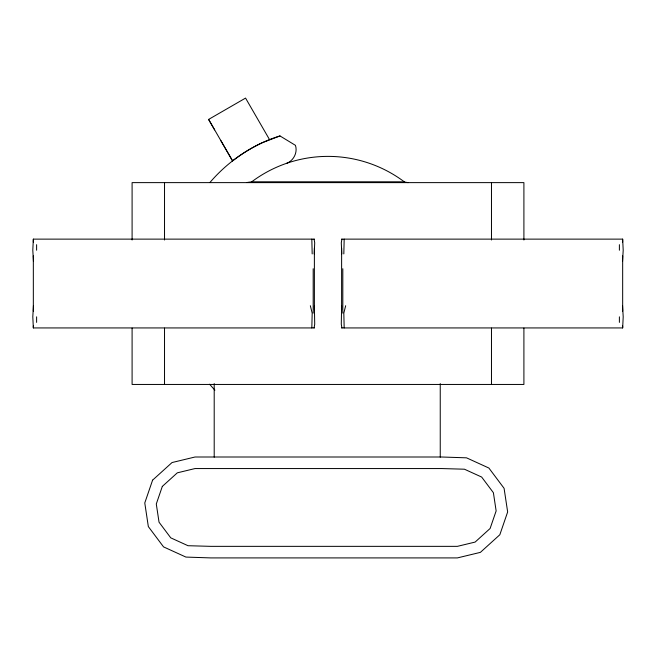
<?xml version="1.0" encoding="UTF-8"?>
<svg xmlns="http://www.w3.org/2000/svg" width="656" height="656" viewBox="0 0 656 656"><rect width="100%" height="100%" fill="white"/><g stroke="black" fill="none" stroke-linecap="round" stroke-linejoin="round"><path stroke-width="0.98" d="M314.38 305.729L314.708 324.228L314.093 327.934M311.821 239.128L312.182 253.929M344.179 327.934L343.818 313.133L345.663 305.729M33.44 305.729L32.8 316.832L33.341 327.934L314.38 327.934M622.56 261.326L623.2 250.231L622.659 239.128L341.62 239.128M314.199 253.929L314.708 242.827L314.093 239.128M343.818 253.929L344.179 239.128M314.38 239.128L33.333 239.128L32.8 250.231L33.44 261.326M341.62 327.934L622.667 327.934L623.2 316.832L622.56 305.729M341.907 239.128L341.292 242.827L341.801 253.929M269.501 139.564L245.557 98.088L208.608 119.425L232.568 160.892C246.779 149.945 262.777 141.155 279.981 135.94L295.438 145.337C297.799 152.389 293.699 160.597 286.811 163.246M279.981 135.94L262.187 142.754A155.406 155.406 0 0 0 210.051 182.352M220.703 140.368L232.568 160.892M208.608 119.425L214.651 129.896M310.337 305.729L312.182 313.133L311.821 327.934M341.907 327.934L341.292 324.228L341.62 305.729M622.667 239.128L622.667 242.089M622.667 255.906L622.667 311.157M622.667 325.958L622.667 327.934M619.387 244.68L619.387 250.231M619.387 316.832L619.387 322.383M523.906 239.998L523.906 182.622L132.094 182.622L132.094 239.998M523.906 328.098L523.906 384.449L132.094 384.449L132.094 328.098M491.475 182.622L491.475 239.998M491.475 328.098L491.475 384.449M440.242 383.604L440.242 457.175M342.809 268.73L342.809 313.133M341.62 248.009L341.62 310.173M314.38 248.009L314.38 310.173M313.191 268.73L313.191 313.133M214.2 383.604L214.2 457.175M164.525 182.622L164.525 239.998M164.525 328.098L164.525 384.449M36.613 244.68L36.613 250.231M36.613 316.832L36.613 322.383M33.333 239.128L33.333 242.089M33.333 255.906L33.333 311.157M33.333 325.958L33.333 327.934M246.787 182.557A40.369 40.369 0 0 1 254.569 181.802L399.881 181.802A40.369 40.369 0 0 1 408.139 182.655M251.289 182.13A127.149 127.149 0 0 1 404.875 182.261M214.914 390.131A155.406 155.406 0 0 1 209.617 384.211M152.594 480.151L144.779 502.947L148.338 526.588L163.541 546.883L185.91 557.075L210.773 557.912L457.396 557.912L480.389 552.368L499.831 534.755L507.654 511.959L504.087 488.326L488.884 468.031L466.523 457.831L441.66 457.002L195.029 457.002L172.036 462.546L152.594 480.151M162.319 486.408L156.292 503.98L159.039 522.201L170.757 537.846L188.001 545.71L210.773 546.35L457.396 546.35L475.124 542.077L490.106 528.498L496.141 510.926L493.394 492.705L481.668 477.06L464.432 469.204L441.66 468.556L195.029 468.556L177.309 472.837L162.319 486.408"/></g></svg>
